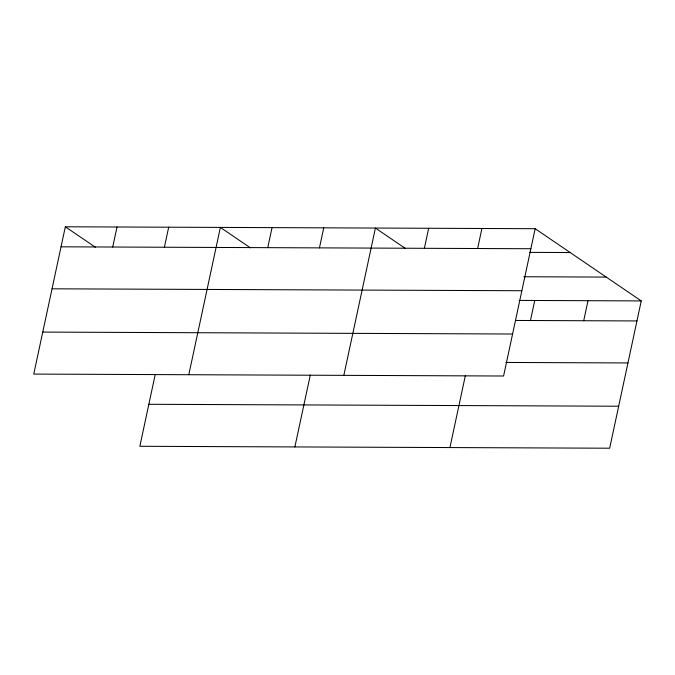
<?xml version="1.0" encoding="UTF-8"?>
<svg xmlns="http://www.w3.org/2000/svg" width="675" height="675" viewBox="0 0 675 675"><rect width="100%" height="100%" fill="white"/><g stroke="black" fill="none" stroke-linecap="round" stroke-linejoin="round"><path stroke-width="1.01" d="M65.332 226.783L33.75 374.085L503.584 376.009L535.157 228.707L65.332 226.783L95.335 247.202M112.717 247.025L117.011 226.994M164.396 247.236L168.691 227.205M155.25 374.414L139.843 446.293L609.668 448.217L641.25 300.915L535.157 228.707M188.797 374.718L220.371 227.416L250.383 247.843M267.756 247.657L272.05 227.627M319.444 247.877L323.738 227.838M294.882 446.926L310.298 375.047M343.837 375.351L375.418 228.057L405.422 248.476M424.373 248.307L428.667 228.277M477.622 248.527L481.908 228.488M449.93 447.567L465.337 375.688M530.457 320.515L534.752 300.485M583.706 320.735L588.001 300.696M61.037 246.814L530.862 248.738M529.453 252.374L570.173 252.543M523.758 276.75L606.243 277.087M52.034 288.807L521.859 290.739M519.092 300.417L641.25 300.915M515.843 320.456L636.955 320.946M42.753 332.083L512.587 334.015M505.794 362.45L627.952 362.948M148.846 404.291L618.671 406.223"/></g></svg>
